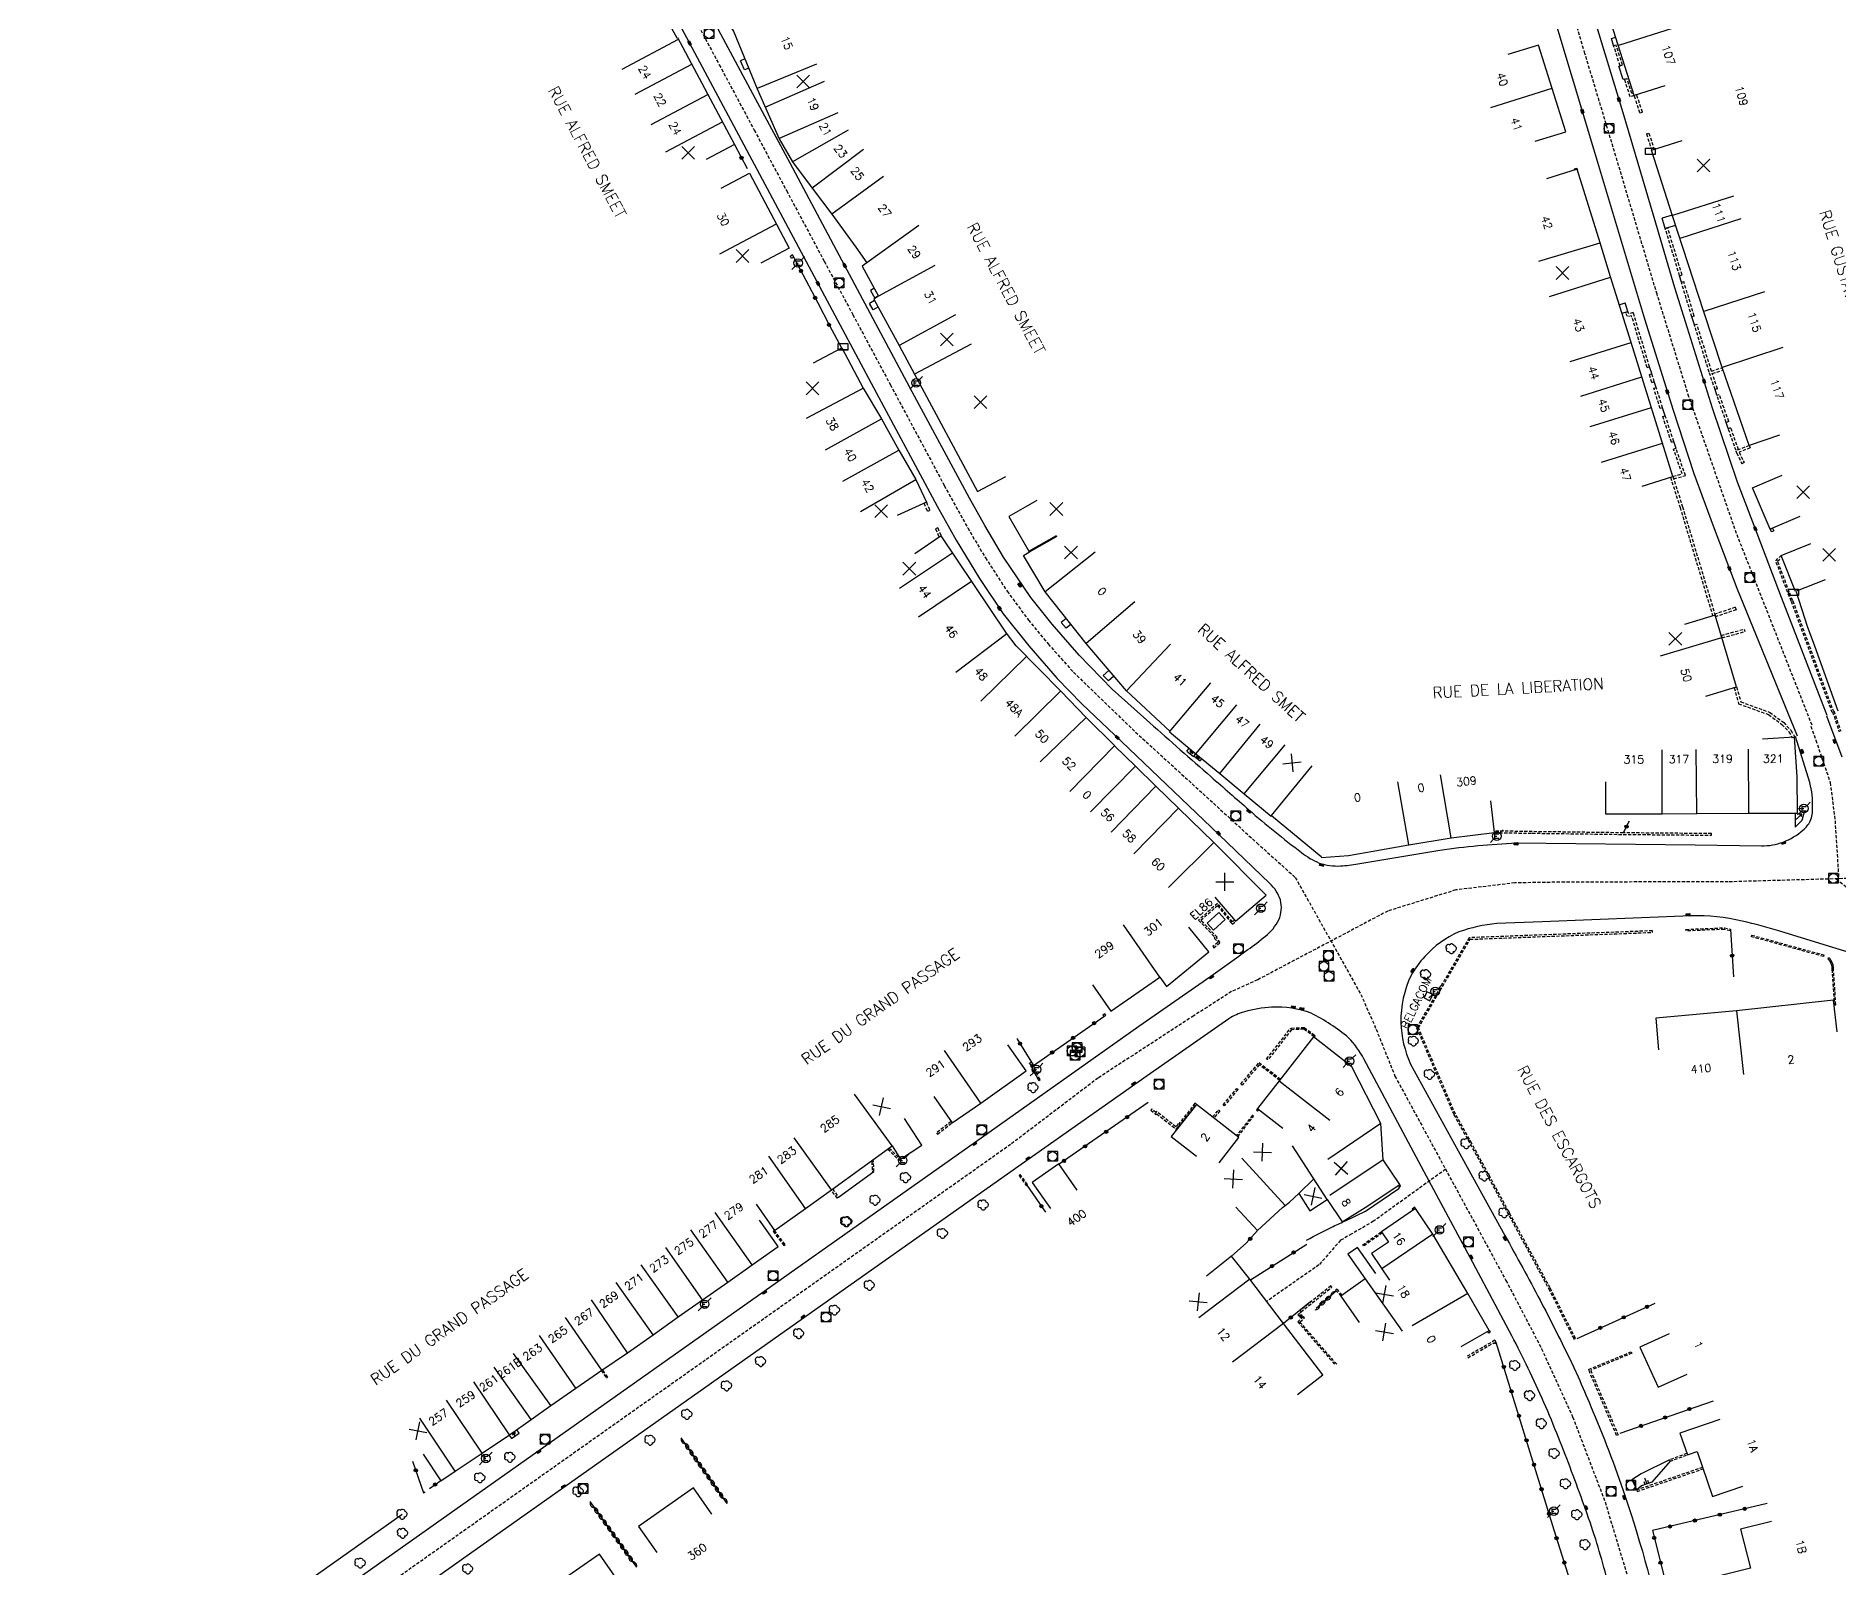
# Model space of a CAD drawing. Header units: millimetres. Extents: x 114000 to 119599, y 121000 to 124063.
# Drawn here: x 114391.7 to 114673.4, y 121495.6 to 121735 of the extents above; entities that cross this region are included whole.
import ezdxf
from ezdxf.enums import TextEntityAlignment as Align

# ---------------------------------------------------------------- set-up
doc = ezdxf.new("R2010")
doc.units = ezdxf.units.MM
doc.linetypes.add('DASHED', pattern=[0.75, 0.5, -0.25])
doc.layers.get('0').update_dxf_attribs({"linetype": 'CONTINUOUS'})
for name, color, linetype in [('W0001', 6, 'DASHED'), ('W0008', 7, 'CONTINUOUS'), ('W0100', 7, 'CONTINUOUS'), ('W0105', 7, 'CONTINUOUS'), ('W0112', 1, 'DASHED'), ('W0211', 2, 'CONTINUOUS'), ('W0300', 7, 'CONTINUOUS'), ('W0302', 3, 'CONTINUOUS'), ('W0310', 3, 'CONTINUOUS'), ('W0322', 7, 'CONTINUOUS'), ('W0334', 7, 'CONTINUOUS'), ('W0400', 7, 'CONTINUOUS'), ('W0420', 7, 'CONTINUOUS'), ('W0471', 7, 'CONTINUOUS'), ('W0984', 7, 'CONTINUOUS'), ('W0989', 7, 'CONTINUOUS'), ('W0991', 7, 'CONTINUOUS'), ('W1102', 7, 'CONTINUOUS'), ('W1471', 7, 'CONTINUOUS')]:
    doc.layers.add(name, color=color, linetype=linetype)
doc.styles.get("Standard").update_dxf_attribs({"font": 'romans.shx', "width": 0.85})

# ---------------------------------------------------------------- blocks, each defined once
blk = doc.blocks.new('t322o')
at = {"color": 0, "linetype": 'Continuous'}
for radius in [0.25, 0.15]:
    blk.add_circle((0, 0), radius, dxfattribs=at)
blk = doc.blocks.new('T300')
for p, q in [((-0.8, 0.51), (-0.86, 0.34)), ((-0.86, 0.34), (-0.86, 0.17)), ((-0.86, 0.17), (-0.74, 0.06)), ((-0.69, 0.63), (-0.8, 0.51)), ((-0.8, -0.06), (-0.74, 0.06)), ((-0.74, 0.06), (-0.69, 0.11)), ((-0.57, 0.69), (-0.69, 0.63)), ((-0.46, 0.69), (-0.57, 0.69)), ((-0.29, 0.63), (-0.46, 0.69)), ((-0.29, 0.63), (-0.17, 0.74)), ((-0.23, 0.57), (-0.29, 0.63)), ((-0.17, 0.74), (-0.06, 0.8)), ((-0.06, 0.8), (0.06, 0.8)), ((0.06, 0.8), (0.23, 0.74)), ((0.23, 0.74), (0.34, 0.63)), ((0.34, 0.63), (0.4, 0.51)), ((0.46, 0.46), (0.34, 0.46)), ((0.4, 0.51), (0.4, 0.46)), ((0.57, 0.4), (0.46, 0.46)), ((0.57, 0.4), (0.69, 0.29)), ((0.69, 0.29), (0.74, 0.17)), ((0.74, 0.06), (0.69, -0.17)), ((0.74, 0.17), (0.74, 0.06)), ((-0.8, -0.17), (-0.8, -0.06)), ((-0.8, -0.23), (-0.8, -0.17)), ((-0.74, -0.34), (-0.8, -0.23)), ((-0.69, -0.4), (-0.74, -0.34)), ((-0.51, -0.46), (-0.69, -0.4)), ((-0.4, -0.46), (-0.51, -0.46)), ((-0.4, -0.46), (-0.34, -0.46)), ((-0.34, -0.46), (-0.34, -0.4)), ((-0.34, -0.51), (-0.34, -0.46)), ((-0.29, -0.63), (-0.34, -0.51)), ((-0.17, -0.74), (-0.29, -0.63)), ((-0.06, -0.8), (-0.17, -0.74)), ((0.06, -0.8), (-0.06, -0.8)), ((0.17, -0.74), (0.06, -0.8)), ((0.23, -0.69), (0.17, -0.74)), ((0.29, -0.46), (0.23, -0.46)), ((0.29, -0.63), (0.23, -0.69)), ((0.46, -0.4), (0.29, -0.46)), ((0.34, -0.51), (0.29, -0.63)), ((0.34, -0.51), (0.34, -0.46)), ((0.57, -0.34), (0.46, -0.4)), ((0.63, -0.29), (0.57, -0.34)), ((0.69, -0.17), (0.63, -0.29))]:
    blk.add_line(p, q)
blk = doc.blocks.new('T420')
for p, q in [((0.75, 0.75), (-0.75, 0.75)), ((-0.75, 0.75), (-0.75, -0.75)), ((0.75, 0.75), (0.75, -0.75)), ((0.75, -0.75), (-0.75, -0.75))]:
    blk.add_line(p, q)
blk.add_ellipse((0, 0), major_axis=(-0.53, 0.53), ratio=1, start_param=3.926991, end_param=10.210176)
blk = doc.blocks.new('T400')
for p, q in [((-0.15, 0.3), (0.15, 0.3)), ((-0.15, -0.25), (-0.15, 0.3)), ((-0.15, 0.15), (0.15, 0.15)), ((-0.15, 0), (0.15, 0)), ((0.15, 0.3), (0.15, -0.25)), ((-0.15, -0.15), (0.15, -0.15)), ((-0.15, -0.25), (-0.15, -0.3)), ((-0.15, -0.3), (0.15, -0.3)), ((0.15, -0.3), (0.15, -0.25))]:
    blk.add_line(p, q)
blk = doc.blocks.new('T471')
for p, q in [((-0.333334, 0.333334), (-0.333334, -0.333334)), ((-0.333334, 0.333334), (0.333334, 0.333334)), ((-0.333334, 0), (0, 0)), ((0.500001, 0.500001), (1.000002, 1.000002)), ((-0.500001, -0.500001), (-1.000002, -1.000002)), ((-0.333334, -0.333334), (0.333334, -0.333334))]:
    blk.add_line(p, q)
blk.add_ellipse((0, 0), major_axis=(0.471405, 0.471405), ratio=1, start_param=5.4977871438, end_param=11.780972451)
blk = doc.blocks.new('t991o')
at = {"color": 0, "linetype": 'Continuous'}
for p, q in [((-1, 1), (1, -1)), ((-1, -1), (1, 1))]:
    blk.add_line(p, q, dxfattribs=at)
blk = doc.blocks.new('t310o')
at = {"color": 0, "linetype": 'Continuous'}
for centre, start, end in [((-0.5, 0.38), 216.8699, 323.1304), ((0.5, -0.37), 36.8699, 143.1303)]:
    blk.add_arc(centre, 0.625, start, end, dxfattribs=at)
blk = doc.blocks.new('t211o')
at = {"color": 0, "linetype": 'Continuous'}
for p, q in [((-0.29, 0.5), (-0.29, 0)), ((0, 1), (0, 0)), ((0.29, 0.5), (0.29, 0))]:
    blk.add_line(p, q, dxfattribs=at)
blk = doc.blocks.new('T1471')
at = {"color": 0, "linetype": 'Continuous', "flags": 128}
blk.add_lwpolyline([(-0.75, -0.5), (-0.75, 0.5), (0.75, 0.5), (0.75, -0.5), (-0.75, -0.5)], dxfattribs=at)

msp = doc.modelspace()

# ---------------------------------------------------------------- linework, layer by layer
at = {"layer": 'W0001'}
for points in [[(114669.24, 121627.33), (114657.43, 121657.31), (114650, 121678.65), (114645.02, 121694.68), (114638.58, 121716.26), (114633.75, 121732.32), (114627.14, 121754.31), (114621.56, 121772.82), (114610.71, 121808.97), (114603.67, 121832.45), (114595.17, 121860.73), (114587.33, 121887), (114579.25, 121914.03)], [(114464.92, 121794.55), (114467.93, 121788.02), (114472.74, 121778.82), (114478.48, 121768.05), (114485.19, 121755.5), (114490.74, 121745.09), (114494.55, 121737.94), (114498.5, 121730.55), (114503.96, 121720.33), (114509, 121710.89), (114514.89, 121699.85), (114519.36, 121691.51), (114525.22, 121680.56), (114530.23, 121671.21), (114533.66, 121664.79), (114537.32, 121658.16), (114540.08, 121653.49), (114543.47, 121648.29), (114546.79, 121643.77), (114549.88, 121640.03), (114553.83, 121635.62), (114563.54, 121626.26)], [(114669.05, 121627.18), (114669.82, 121625), (114672.08, 121618.37), (114672.82, 121612.41), (114673.4, 121603.34)], [(114563.54, 121626.26), (114582.49, 121608.95), (114588.49, 121603.56), (114598.73, 121585.28), (114601.13, 121579.83), (114604.07, 121572.5), (114621.4, 121540.58), (114626.98, 121529.9), (114631.83, 121519.25), (114636.9, 121505.95), (114640.81, 121492.97)], [(114689.77, 121603.8), (114656.14, 121602.86), (114630.57, 121602.82), (114622.78, 121602.69), (114613.56, 121601.59), (114602.96, 121598.3), (114582.58, 121587.54), (114578.54, 121585.72), (114572.62, 121581.92), (114557.68, 121572.2), (114544.02, 121561.82), (114496.31, 121528.1), (114444.87, 121491.74)], [(115000, 121533.42), (114970.37, 121542.22), (114959.04, 121545.6), (114945.98, 121549.45), (114932.66, 121552.78), (114922.33, 121554.61), (114912.96, 121555.99), (114901.44, 121556.63), (114888.85, 121553.83), (114878.35, 121551.3), (114854.02, 121545.91), (114844.02, 121543.86), (114836.45, 121543.63), (114830.15, 121544.58), (114812.92, 121552.63), (114800.3, 121556.33), (114772.6, 121564.84), (114733.34, 121576.91), (114716.64, 121582.05), (114713.46, 121583.28), (114710.62, 121584.18), (114703.21, 121586.34), (114687.93, 121591.11), (114672.95, 121603.33)], [(114611.98, 121557.94), (114600.71, 121549.81), (114597.31, 121547.84), (114595.56, 121546.84), (114592.19, 121543), (114584.03, 121537.3)]]:
    msp.add_lwpolyline(points, dxfattribs=at)
at = {"layer": 'W0008'}
for points in [[(114671.58, 121628.85), (114664.46, 121647.32), (114660.24, 121658.37), (114657.61, 121665.31), (114653.7, 121676.87), (114649.77, 121689.37), (114647.81, 121695.68), (114644.85, 121705.79), (114639.7, 121723.02), (114635.41, 121737.2), (114626.59, 121766.51), (114618.35, 121793.93), (114610.44, 121820.36), (114611.65, 121823.15), (114609.16, 121831.33), (114599.56, 121863.41), (114599.24, 121864.48), (114598.53, 121866.92), (114594.95, 121878.82), (114586.01, 121908.69), (114583.78, 121916.17)], [(114576.43, 121912.94), (114581.63, 121895.53), (114584.53, 121885.85), (114587.08, 121877.33), (114591.01, 121864.16), (114592.45, 121859.24), (114600.65, 121831.96), (114606.41, 121812.81), (114610.4, 121799.49), (114624.93, 121751.25), (114635.1, 121717.41), (114643.07, 121690.86), (114647.51, 121676.55), (114650.78, 121666.7), (114653.77, 121658.49), (114657.49, 121648.74), (114666.9, 121625.69)], [(114565.75, 121627.73), (114559.9, 121632.98), (114554.74, 121638.3), (114550.49, 121643.12), (114547.17, 121647.31), (114542.9, 121653.58), (114539.97, 121658.54), (114537.57, 121662.83), (114528.65, 121679.46), (114517.63, 121700.03), (114509.57, 121715.16), (114504.53, 121724.57), (114497.98, 121736.81), (114491.27, 121749.38), (114485.6, 121760.05), (114480.57, 121769.43), (114475.44, 121779.1), (114471.3, 121786.9), (114467.64, 121794.53), (114466.93, 121796.32)], [(114462.91, 121792.77), (114463.68, 121790.98), (114464.83, 121788.51), (114466.65, 121784.9), (114477.55, 121764.49), (114510.88, 121702.05), (114523.45, 121678.55), (114532.54, 121661.55), (114535.51, 121656.26), (114539.15, 121650.24), (114542.86, 121644.73), (114546.84, 121639.72), (114551.29, 121634.62), (114555.16, 121630.68), (114561.32, 121624.79)]]:
    msp.add_lwpolyline(points, dxfattribs=at)
at = {"layer": 'W0008', "flags": 128}
for points in [[(114565.75, 121627.73, 0.001973), (114575.31, 121619.31, 0.0021), (114581.25, 121614.12, 0.0188), (114589.45, 121607.46, 0.0696), (114592.22, 121605.8, 0.0992), (114595.58, 121605.35, 0.0271), (114598.27, 121605.66), (114611.08, 121607.82, -0.022867), (114623.01, 121608.95), (114650.96, 121608.62), (114661.34, 121608.49, 0.092), (114664.72, 121609.08, 0.091), (114667.81, 121610.96, 0.0987), (114668.95, 121612.33, 0.108), (114669.31, 121614.5, 0.0796), (114668.88, 121618.36), (114666.63, 121625.57)], [(114391.75, 121458.54), (114408.53, 121470.36), (114430.81, 121486.09), (114456.29, 121504.11), (114470.15, 121513.89), (114505.5, 121538.87), (114538.54, 121562.25), (114564.07, 121580.28), (114575.32, 121588.13, 0.005524), (114581.08, 121592.27, 0.0206), (114583.82, 121594.37, 0.1109), (114585.92, 121596.93, 0.1696), (114586.17, 121600.03, 0.1334), (114584.52, 121602.6), (114576.55, 121610.26), (114561.32, 121624.79)], [(114687.4, 121588), (114664.22, 121595.14, 0.0216), (114658.31, 121596.71, 0.0631), (114650.35, 121597.56), (114627.06, 121596.63), (114619.96, 121596.34, 0.0641), (114614.04, 121595.03, 0.1081), (114608.73, 121591.18, 0.0631), (114606.59, 121588.26, 0.116083), (114604.99, 121580.9, 0.097153), (114606.5, 121574.36), (114613.95, 121560.8), (114621.24, 121547.57, -0.0065), (114626.74, 121537.49, -0.0057), (114631.32, 121528.42), (114632.69, 121525.49, -0.0022), (114634.63, 121520.98, -0.0177), (114640.05, 121506.82, -0.0287), (114646.34, 121483.76)], [(114638.21, 121489.95, 0.0151), (114635.43, 121500.14, 0.0094), (114633.63, 121505.4, 0.0095), (114629.62, 121516.03, 0.0167), (114624.89, 121526.83, 0.0098), (114622.33, 121531.9), (114615.84, 121544.14), (114608.63, 121557.52), (114599.22, 121575.18, 0.0677), (114596.82, 121578.5, 0.0571), (114590.97, 121582.34, 0.1), (114584.8, 121583.28, 0.0603), (114580.54, 121582.53, 0.0805), (114578.12, 121581.46), (114565.37, 121572.52), (114546.54, 121559.3), (114511.67, 121534.68), (114474.23, 121508.2), (114459.45, 121497.78), (114452.5, 121492.84)], [(114590.24, 121546.85, -0.0161), (114594.42, 121549.02, 0.0046), (114596.42, 121549.94), (114599.46, 121551.42), (114604.69, 121554.95), (114604.95, 121555.34)]]:
    msp.add_lwpolyline(points, format="xyb", dxfattribs=at)
msp.add_lwpolyline([(114671.47, 121628.79), (114673.87, 121622.38)], dxfattribs=at)
at = {"layer": 'W0100'}
for p, q in [((114571.55, 121623.27), (114571.93, 121623.72)), ((114572.57, 121622.43), (114572.94, 121622.87)), ((114572.69, 121622.52), (114572.96, 121622.85)), ((114573.63, 121621.76), (114573.89, 121622.09)), ((114575, 121591.92), (114571.85, 121595.8))]:
    msp.add_line(p, q, dxfattribs=at)
for points in [[(114646.22, 121727.25), (114641.46, 121725.73), (114632.85, 121752.81), (114628.14, 121767.54), (114625.18, 121776.82), (114626.44, 121777.19), (114625.67, 121781.57), (114623.27, 121788.6), (114619.68, 121800.95), (114617.32, 121809.42), (114615.42, 121816.95), (114614.57, 121820.14), (114619.41, 121821.42)], [(114468.46, 121766.96), (114472.89, 121769.27), (114478.88, 121757.8), (114477.41, 121756.25), (114478.44, 121754.96), (114485.95, 121745.38), (114486.11, 121745.12), (114486.01, 121745.11), (114487.45, 121742.55), (114487.55, 121742.58), (114487.89, 121741.83), (114489.22, 121739.43), (114489.32, 121739.49), (114489.76, 121738.73), (114489.66, 121738.71), (114491.89, 121734.76), (114491.99, 121734.82), (114500.86, 121718.1), (114496.45, 121715.76)], [(114502.69, 121741.95), (114498.5, 121739.22), (114500.73, 121735.78), (114504.44, 121726.81), (114507.88, 121718.98), (114509.94, 121715.37), (114513.03, 121711.28), (114516.07, 121707.21), (114519.81, 121702.06), (114521.56, 121699.61), (114520.8, 121699.08), (114523.39, 121694.38), (114522.62, 121693.93), (114526.62, 121686.66), (114529.01, 121682.18), (114538.85, 121663.85), (114543.26, 121666.21)], [(114625.97, 121718.59), (114630.74, 121720.08), (114626.49, 121733.63), (114621.72, 121732.14)], [(114664.14, 121672.69), (114659.41, 121671.05), (114655.2, 121683.24), (114652.31, 121691.96), (114647.43, 121706.96), (114644.17, 121717.2), (114648.93, 121718.72)], [(114642.71, 121664.72), (114647.49, 121666.2), (114640.96, 121687.15), (114637.72, 121697.4), (114636.13, 121702.72), (114632.54, 121714.21), (114627.76, 121712.72)], [(114498.8, 121711.28), (114503.22, 121713.61), (114509.42, 121701.87), (114505, 121699.54)], [(114513.2, 121683.99), (114517.62, 121686.33), (114520.98, 121679.99), (114523.83, 121675.24), (114526.57, 121670.32), (114529.21, 121665.74), (114530.85, 121662.19), (114526.31, 121660.09)], [(114667.3, 121659.95), (114662.71, 121657.98), (114659.94, 121664.45), (114664.54, 121666.42)], [(114548.1, 121662.45), (114543.76, 121659.97), (114546.86, 121654.54), (114551.2, 121657.01)], [(114560.31, 121624.14), (114555.81, 121628.54), (114551.84, 121632.65), (114544.88, 121639.72), (114543.38, 121641.7), (114533.19, 121656.92), (114529.03, 121654.14)], [(114568.94, 121626.38), (114562.12, 121632.71), (114555.8, 121640.13), (114549.4, 121648.17), (114546.02, 121653.85), (114546.95, 121654.42), (114551.29, 121656.89)], [(114671.3, 121650.07), (114666.65, 121648.22), (114664.41, 121653.88), (114669.05, 121655.73)], [(114652.65, 121631.89), (114657.44, 121633.32), (114654.09, 121644.53), (114649.3, 121643.1)], [(114572.06, 121622.85), (114572.43, 121623.29), (114572.03, 121623.26), (114572.47, 121622.9), (114572.43, 121623.29)], [(114573.16, 121622.14), (114573.43, 121622.47), (114573.03, 121622.43), (114573.47, 121622.07), (114573.43, 121622.47)], [(114666.59, 121612.52), (114667.64, 121613.45), (114667.24, 121613.47), (114667.61, 121613.05), (114667.64, 121613.45)], [(114589.4, 121535.64), (114588.88, 121535.22), (114589.44, 121534.61)], [(114589.24, 121534.82), (114589.57, 121535.13), (114589.17, 121535.14), (114589.55, 121534.73), (114589.57, 121535.13)], [(114466.63, 121516.29), (114466.27, 121516.82), (114466.19, 121516.43), (114466.66, 121516.74), (114466.27, 121516.82)], [(114654.85, 121518.85), (114648.59, 121516.71), (114649.76, 121513.3), (114651.29, 121513.82), (114653.69, 121506.81), (114658.42, 121508.44)], [(114662.92, 121502.92), (114658.08, 121501.7), (114659.61, 121495.63), (114653.55, 121494.1), (114654.45, 121490.57), (114665.35, 121493.32)]]:
    msp.add_lwpolyline(points, dxfattribs=at)
at = {"layer": 'W0100', "flags": 128}
for points in [[(114575.92, 121600.48), (114579.17, 121596.69), (114583.95, 121600.78), (114575.78, 121609.01), (114570.23, 121614.4), (114566.72, 121617.81), (114563.52, 121620.94), (114560.25, 121624.13)], [(114568.85, 121626.3), (114572.93, 121622.88), (114576.69, 121619.79), (114580.49, 121616.6), (114584.72, 121613.14), (114584.8, 121613.22), (114592.54, 121606.81), (114592.57, 121606.65), (114596.8, 121606.97), (114606.24, 121608.62), (114612.87, 121609.74), (114619.63, 121610.55), (114619.04, 121615.52)], [(114636.96, 121618.49), (114636.97, 121613.49), (114645.82, 121613.49), (114651.23, 121613.55), (114659.38, 121613.61), (114666.96, 121613.61), (114666.9, 121619.27), (114666.49, 121625.47), (114661.5, 121625.14)], [(114571.55, 121623.27), (114572.57, 121622.43)], [(114572.69, 121622.52), (114573.63, 121621.76)], [(114666.58, 121613.61), (114666.59, 121611.42), (114667.68, 121612.51), (114668.11, 121614.02)], [(114667.62, 121614.3), (114666.95, 121614.24)], [(114556.83, 121586.74), (114559.68, 121582.63), (114567.35, 121587.94), (114568.37, 121586.52), (114575.01, 121591.92)], [(114673.15, 121579.41), (114672.6, 121584.38), (114657.43, 121582.71), (114644.81, 121581.58), (114645.26, 121576.6)], [(114579.22, 121552.04), (114582.6, 121548.36), (114586.52, 121551.95), (114586.89, 121552.29), (114587.6, 121552.78), (114589.03, 121554.17), (114590.79, 121551.47), (114593.49, 121553.23), (114595.83, 121549.73), (114599.42, 121551.98), (114604.81, 121555.55), (114602.21, 121559.42), (114601.86, 121565.07), (114597.35, 121573.95), (114591.34, 121578.63), (114586, 121571.78), (114582.61, 121567.43), (114586.55, 121564.35)], [(114532.02, 121569.3), (114534.86, 121565.18), (114539.35, 121568.28), (114546.47, 121573.3), (114543.58, 121577.38)], [(114576.61, 121558.97), (114579.69, 121562.91), (114573.06, 121568.09), (114569.12, 121563.04), (114573.07, 121559.97)], [(114504.24, 121552.48), (114507.12, 121548.39), (114511.99, 121551.82), (114516.03, 121554.73), (114525.49, 121561.59), (114526.81, 121559.53), (114530.14, 121561.69), (114527.42, 121565.89)], [(114554.41, 121554.68), (114551.56, 121558.78), (114547.4, 121555.89), (114550.25, 121551.79)], [(114614.43, 121530.25), (114618.76, 121532.76), (114615.43, 121538.51), (114609.99, 121547.82), (114607.3, 121551.83), (114601.95, 121548.19), (114603.06, 121546.56), (114600.41, 121544.76), (114603.22, 121540.62)], [(114452.23, 121513.42), (114455, 121509.26), (114457.24, 121510.75), (114461.46, 121513.58), (114465.71, 121516.42), (114469.13, 121518.84), (114472.2, 121521.05), (114476.08, 121523.73), (114480.13, 121526.53), (114484.15, 121529.26), (114488.15, 121532.07), (114492.08, 121534.88), (114495.89, 121537.56), (114499.81, 121540.3), (114503.64, 121543.03), (114507.69, 121545.89), (114504.8, 121549.97)], [(114601.1, 121541.66), (114598.2, 121545.74), (114596.7, 121544.67), (114599.43, 121540.81), (114595.59, 121538.09), (114598.49, 121534.01)], [(114588.82, 121522.77), (114592.8, 121525.81), (114586.65, 121533.86), (114581.39, 121540.78), (114578.51, 121544.37), (114574.62, 121541.24)], [(114646.89, 121532.2), (114642.34, 121530.14), (114645.17, 121523.88), (114649.72, 121525.94)], [(114465.69, 121516.41), (114466.04, 121515.88), (114467.22, 121516.69), (114466.85, 121517.23)], [(114497.34, 121504.06), (114494.47, 121508.16), (114485.86, 121502.13), (114488.72, 121498.04)], [(114482.64, 121493.69), (114479.78, 121497.79), (114470.74, 121491.49), (114473.6, 121487.39)]]:
    msp.add_lwpolyline(points, dxfattribs=at)
for points in [[(114575.69, 121595.32), (114577.52, 121596.95), (114576.53, 121598.05), (114574.71, 121596.42)], [(114609.97, 121585.25), (114609.07, 121585.68), (114608.61, 121584.72), (114609.51, 121584.28)]]:
    msp.add_lwpolyline(points, close=True, dxfattribs=at)
at = {"layer": 'W0105'}
for p, q in [((114502.49, 121731.49), (114501.8, 121731.16)), ((114503.1, 121730.04), (114502.46, 121729.74)), ((114647.4, 121707.07), (114645.81, 121706.59)), ((114647.89, 121705.45), (114646.3, 121704.96)), ((114522.67, 121695.58), (114522.12, 121695.26)), ((114523.36, 121694.43), (114522.81, 121694.1)), ((114522.73, 121693.7), (114521.96, 121693.24)), ((114523.28, 121692.65), (114522.56, 121692.23)), ((114639.1, 121693.05), (114640.03, 121693.34)), ((114639.52, 121691.71), (114640.45, 121692.01)), ((114552.7, 121644.04), (114551.92, 121643.41)), ((114553.43, 121643.1), (114552.67, 121642.48)), ((114559.36, 121635.91), (114558.5, 121635.12)), ((114560.12, 121635.01), (114559.3, 121634.25))]:
    msp.add_line(p, q, dxfattribs=at)
for points in [[(114638.23, 121733.56), (114637.92, 121734.65), (114638.53, 121734.86)], [(114502.46, 121729.74), (114501.8, 121731.16)], [(114639.94, 121728.28), (114639.72, 121728.23), (114639.03, 121730.32), (114639.24, 121730.4)], [(114646.3, 121704.96), (114645.81, 121706.59)], [(114648.82, 121696.56), (114648.54, 121697.59)], [(114522.12, 121695.26), (114522.81, 121694.1)], [(114522.56, 121692.23), (114521.96, 121693.24)], [(114640.45, 121692.01), (114640.03, 121693.34)], [(114650.85, 121689.91), (114650.45, 121691.17)], [(114644.2, 121682.29), (114643.85, 121683.33)], [(114644.89, 121680.12), (114644.59, 121681.03)], [(114654.36, 121678.91), (114654.08, 121679.79)], [(114646.3, 121675.7), (114645.89, 121676.94)], [(114656.15, 121673.71), (114655.84, 121674.65)], [(114647.99, 121670.59), (114647.64, 121671.69)], [(114552.67, 121642.48), (114551.92, 121643.41)], [(114559.3, 121634.25), (114558.5, 121635.12)]]:
    msp.add_lwpolyline(points, dxfattribs=at)
at = {"layer": 'W0112'}
for p, q in [((114638.23, 121733.56), (114638.61, 121733.68)), ((114639.24, 121730.4), (114639.62, 121730.52)), ((114639.94, 121728.28), (114640.32, 121728.4)), ((114641.07, 121726.06), (114640.32, 121728.4)), ((114641.32, 121726.15), (114641.07, 121726.06)), ((114642.74, 121723.15), (114641.84, 121725.85)), ((114642.35, 121723.02), (114642.74, 121723.15)), ((114643.37, 121719.76), (114643.75, 121719.87)), ((114643.75, 121719.87), (114644.55, 121717.32)), ((114632.09, 121714.27), (114632.47, 121714.4)), ((114632.09, 121714.27), (114632.15, 121714.1)), ((114646.3, 121704.96), (114646.68, 121705.08)), ((114509.96, 121700.85), (114509.6, 121700.66)), ((114510.16, 121700.46), (114509.8, 121700.27)), ((114648.54, 121697.59), (114648.92, 121697.71)), ((114648.82, 121696.56), (114649.2, 121696.67)), ((114640.09, 121691.84), (114640.45, 121692.01)), ((114650.83, 121691.28), (114650.45, 121691.17)), ((114650.85, 121689.91), (114651.23, 121690.03)), ((114653.52, 121682.67), (114651.23, 121690.03)), ((114643.47, 121683.22), (114643.85, 121683.33)), ((114653.52, 121682.67), (114655.17, 121683.21)), ((114653.65, 121682.29), (114655.3, 121682.84)), ((114643.82, 121682.17), (114644.2, 121682.29)), ((114644.2, 121680.91), (114644.59, 121681.03)), ((114644.51, 121680), (114644.89, 121680.12)), ((114654.46, 121679.91), (114653.65, 121682.29)), ((114654.46, 121679.91), (114654.08, 121679.79)), ((114654.36, 121678.91), (114654.74, 121679.04)), ((114645.89, 121676.94), (114645.51, 121676.82)), ((114645.92, 121675.57), (114646.3, 121675.7)), ((114656.22, 121674.78), (114655.84, 121674.65)), ((114647.26, 121671.56), (114647.64, 121671.69)), ((114656.15, 121673.71), (114656.53, 121673.84)), ((114657.36, 121670.25), (114656.15, 121673.71)), ((114647.99, 121670.59), (114647.61, 121670.46)), ((114659.41, 121671.05), (114659.56, 121670.68)), ((114658.63, 121668.39), (114658.27, 121668.21)), ((114530.49, 121662.01), (114531.05, 121660.72)), ((114531.42, 121660.89), (114531.05, 121660.72)), ((114532.62, 121658.18), (114532.26, 121658.01)), ((114662.71, 121657.98), (114663.08, 121658.14)), ((114662.87, 121657.59), (114663.24, 121657.74)), ((114547.21, 121654.73), (114547.3, 121654.62)), ((114665.97, 121646.7), (114672.34, 121629.37)), ((114666.21, 121646.78), (114672.58, 121629.46)), ((114657.24, 121645.76), (114654.06, 121644.68)), ((114654.06, 121644.68), (114654.16, 121644.29)), ((114657.24, 121645.76), (114657.37, 121645.38)), ((114655.06, 121641.38), (114655.17, 121640.99)), ((114658.63, 121642.36), (114658.74, 121641.98)), ((114657.06, 121633.18), (114657.44, 121633.32)), ((114672.44, 121629.44), (114673.47, 121626.31)), ((114672.66, 121629.58), (114673.71, 121626.39)), ((114666.57, 121625.44), (114666.14, 121625.39)), ((114548.4, 121571.84), (114546.97, 121574.51))]:
    msp.add_line(p, q, dxfattribs=at)
for points in [[(114639.24, 121730.4), (114638.23, 121733.56)], [(114639.62, 121730.52), (114638.61, 121733.68)], [(114642.35, 121723.02), (114641.45, 121725.77), (114640.81, 121725.55), (114639.94, 121728.28)], [(114643.37, 121719.76), (114644.17, 121717.2)], [(114632.47, 121714.4), (114632.54, 121714.21)], [(114648.54, 121697.59), (114646.3, 121704.96)], [(114648.92, 121697.71), (114646.68, 121705.08)], [(114509.8, 121700.27), (114509.6, 121700.66)], [(114510.16, 121700.46), (114509.96, 121700.85)], [(114650.45, 121691.17), (114648.82, 121696.56)], [(114650.83, 121691.28), (114649.2, 121696.67)], [(114643.47, 121683.22), (114641.03, 121691.34), (114640.38, 121691.19), (114640.09, 121691.84)], [(114643.85, 121683.33), (114641.3, 121691.81), (114640.61, 121691.65), (114640.45, 121692.01)], [(114654.08, 121679.79), (114653.16, 121682.51), (114650.85, 121689.91)], [(114644.2, 121680.91), (114643.82, 121682.17)], [(114644.59, 121681.03), (114644.2, 121682.29)], [(114645.89, 121676.94), (114644.89, 121680.12)], [(114645.51, 121676.82), (114644.51, 121680)], [(114655.84, 121674.65), (114654.36, 121678.91)], [(114656.22, 121674.78), (114654.74, 121679.04)], [(114647.26, 121671.56), (114645.92, 121675.57)], [(114647.64, 121671.69), (114646.3, 121675.7)], [(114657.73, 121670.4), (114656.53, 121673.84)], [(114647.51, 121666.24), (114648.93, 121666.63), (114647.61, 121670.46)], [(114647.62, 121665.85), (114649.45, 121666.35), (114647.99, 121670.59)], [(114659.41, 121671.05), (114657.35, 121670.24), (114657.45, 121669.89), (114658.27, 121668.21)], [(114659.56, 121670.68), (114657.84, 121670.01), (114658.63, 121668.39)], [(114647.11, 121666.08), (114648.61, 121661.37), (114653.71, 121644.41)], [(114647.49, 121666.2), (114648.99, 121661.49), (114654.09, 121644.53)], [(114530.85, 121662.19), (114531.42, 121660.89)], [(114532.26, 121658.01), (114532.82, 121656.76)], [(114532.62, 121658.18), (114533.19, 121656.92)], [(114662.71, 121657.98), (114662.87, 121657.59)], [(114663.08, 121658.14), (114663.24, 121657.74)], [(114546.86, 121654.54), (114546.95, 121654.42)], [(114665.97, 121646.7), (114663.55, 121653.03), (114664.41, 121653.88)], [(114666.21, 121646.78), (114663.86, 121652.96), (114664.51, 121653.6)], [(114657.37, 121645.38), (114654.16, 121644.29)], [(114655.06, 121641.38), (114658.63, 121642.36)], [(114655.17, 121640.99), (114658.74, 121641.98)], [(114657.06, 121633.18), (114657.76, 121630.7), (114662.45, 121628.99), (114664.53, 121627.46), (114665.62, 121626.31), (114666.14, 121625.39)], [(114657.44, 121633.32), (114658.09, 121631), (114662.64, 121629.35), (114664.8, 121627.76), (114665.94, 121626.55), (114666.57, 121625.44)], [(114619.63, 121610.55), (114625.52, 121610.46), (114639.74, 121610.27), (114653.52, 121610.15), (114653.52, 121610.4), (114639.75, 121610.52), (114625.52, 121610.71), (114619.6, 121610.8)], [(114579.01, 121596.88), (114578.68, 121596.59), (114576.35, 121599.5), (114573.39, 121596.87), (114575.93, 121594.19), (114575.83, 121594.08), (114576.42, 121593.41), (114575.6, 121592.73), (114575.76, 121592.53), (114576.78, 121593.38), (114576.16, 121594.08), (114576.27, 121594.2), (114573.75, 121596.86), (114576.32, 121599.14), (114578.44, 121596.49), (114578.66, 121596.24), (114579.17, 121596.69)], [(114586.05, 121571.84), (114582.86, 121574.28), (114580.18, 121571.11), (114579.99, 121571.27), (114582.83, 121574.62), (114586.2, 121572.04)], [(114573.06, 121568.09), (114572.82, 121568.25), (114570.27, 121565), (114570.22, 121565.03), (114569.83, 121564.56), (114566.83, 121566.95), (114566.71, 121566.82), (114566.09, 121567.37), (114565.93, 121567.19), (114566.73, 121566.46), (114566.86, 121566.61), (114569.87, 121564.21), (114570.26, 121564.69), (114570.31, 121564.65), (114572.87, 121567.91), (114572.9, 121567.9)], [(114582.61, 121567.43), (114582.41, 121567.18), (114582.6, 121567.02), (114582.81, 121567.27)], [(114534.72, 121565.39), (114532.45, 121563.65), (114532.6, 121563.45), (114534.86, 121565.18)], [(114575.58, 121566.12), (114576.51, 121567.21), (114576.7, 121567.05), (114575.78, 121565.96)], [(114579.51, 121563.04), (114581.99, 121566.23), (114581.79, 121566.38), (114579.32, 121563.2)], [(114522.26, 121559.24), (114522.34, 121559.13), (114522.37, 121558.31), (114522.4, 121557.57), (114522.65, 121557.58), (114522.62, 121558.32), (114522.59, 121559.21), (114522.46, 121559.39)], [(114524.83, 121561.11), (114526.54, 121559.39), (114526.81, 121559.53)], [(114525.03, 121561.26), (114526.59, 121559.7), (114526.68, 121559.74)], [(114516.19, 121554.85), (114517.13, 121553.57), (114516.93, 121553.42), (114515.99, 121554.7)], [(114604.6, 121555.41), (114604.74, 121555.2), (114604.95, 121555.34), (114604.81, 121555.55)], [(114607.3, 121551.83), (114607.17, 121552), (114606.76, 121551.73), (114606.89, 121551.55)], [(114602.09, 121547.99), (114599.17, 121545.93), (114599.03, 121546.13), (114601.95, 121548.19)], [(114595.83, 121538.26), (114594.99, 121539.24), (114594.8, 121539.07), (114595.63, 121538.12)], [(114594.97, 121527.47), (114589.23, 121534.07), (114589.94, 121534.73), (114589.77, 121534.91), (114588.88, 121534.09), (114594.77, 121527.32)], [(114615.46, 121528.48), (114619.6, 121530.88), (114619.68, 121530.74), (114619.89, 121530.87), (114619.68, 121531.22), (114615.33, 121528.7)], [(114618.76, 121532.76), (114618.95, 121532.47), (114618.74, 121532.33), (114618.54, 121532.63)], [(114480.05, 121526.48), (114480.86, 121525.33), (114481.06, 121525.47), (114480.26, 121526.62)], [(114461.24, 121513.44), (114461.7, 121512.79), (114461.91, 121512.94), (114461.45, 121513.58)], [(114652.13, 121511.36), (114641.84, 121507.83), (114641.93, 121507.6), (114652.21, 121511.12)], [(114649.68, 121513.53), (114646.97, 121512.53), (114647.06, 121512.3), (114649.76, 121513.3)]]:
    msp.add_lwpolyline(points, dxfattribs=at)
for points in [[(114656.44, 121595.21), (114655.53, 121595.43), (114649.54, 121595.18), (114649.52, 121595.43), (114655.55, 121595.68), (114656.5, 121595.45)], [(114632.27, 121531.52), (114628.3, 121539.42), (114616.07, 121561.99), (114613.51, 121566.56), (114607.73, 121580.04), (114615.8, 121593.88), (114644.3, 121594.96), (114644.29, 121595.21), (114615.66, 121594.13), (114607.45, 121580.06), (114613.28, 121566.45), (114615.85, 121561.87), (114628.07, 121539.3), (114632.04, 121531.41)], [(114671.02, 121591.19), (114659.76, 121594.29), (114659.83, 121594.53), (114671.09, 121591.43)], [(114672.95, 121583.66), (114672.59, 121589.18), (114672.57, 121589.36), (114672.56, 121589.53), (114672.54, 121589.71), (114672.52, 121589.88), (114672.48, 121590.05), (114672.4, 121590.25), (114672.29, 121590.45), (114672.18, 121590.64), (114672.04, 121590.82), (114671.91, 121591), (114671.71, 121590.85), (114671.84, 121590.67), (114671.97, 121590.5), (114672.08, 121590.32), (114672.17, 121590.15), (114672.24, 121589.98), (114672.27, 121589.83), (114672.3, 121589.68), (114672.31, 121589.51), (114672.32, 121589.34), (114672.34, 121589.16), (114672.7, 121583.64)], [(114558.57, 121581.81), (114558.9, 121582.05), (114558.75, 121582.25), (114558.42, 121582.01)], [(114591.45, 121578.64), (114589.83, 121579.85), (114587.91, 121579.75), (114584.2, 121575.03), (114584.01, 121575.18), (114587.71, 121579.91), (114587.89, 121580), (114589.9, 121580.1), (114591.6, 121578.84)], [(114546.97, 121574.51), (114548.4, 121571.84), (114548.62, 121571.96), (114547.19, 121574.63)], [(114577.21, 121568.02), (114579.36, 121570.57), (114579.55, 121570.41), (114577.4, 121567.86)], [(114546.66, 121555.56), (114545.53, 121557.1), (114545.33, 121556.95), (114546.46, 121555.41)], [(114506.9, 121548.24), (114508.58, 121546.04), (114508.78, 121546.19), (114507.11, 121548.38)], [(114589.4, 121535.64), (114594.21, 121539.54), (114594.06, 121539.74), (114589.24, 121535.84)], [(114641.07, 121529.19), (114634.65, 121526.52), (114638.93, 121516.44), (114638.7, 121516.35), (114634.32, 121526.65), (114640.98, 121529.42)]]:
    msp.add_lwpolyline(points, close=True, dxfattribs=at)
at = {"layer": 'W0211', "flags": 128}
for points in [[(114646.97, 121512.53), (114642.55, 121510.37), (114641.1, 121509.42), (114641.84, 121507.83)], [(114647.06, 121512.3), (114644.2, 121509.07), (114642.59, 121508.49), (114641.84, 121507.83)]]:
    msp.add_lwpolyline(points, dxfattribs=at)
at = {"layer": 'W0302', "flags": 128}
msp.add_lwpolyline([(114429.07, 121489.96), (114433.43, 121493.04), (114448.96, 121504.02)], dxfattribs=at)
at = {"layer": 'W0310', "flags": 128}
msp.add_lwpolyline([(114594.94, 121538.92), (114591.76, 121536.21)], dxfattribs=at)
at = {"layer": 'W0310'}
for points in [[(114492.5, 121515.99), (114499.69, 121505.7)], [(114478.27, 121506), (114485.57, 121495.78)]]:
    msp.add_lwpolyline(points, dxfattribs=at)
at = {"layer": 'W0322'}
msp.add_line((114500.86, 121718.1), (114502.84, 121714.33), dxfattribs=at)
for points in [[(114510.15, 121700.44), (114513.9, 121693.33), (114515.71, 121689.79), (114517.6, 121686.33)], [(114666.73, 121648.18), (114668.46, 121642.82), (114669.6, 121639.73), (114673.24, 121629.61)], [(114545, 121578.38), (114547.58, 121574.17)], [(114546.53, 121555.47), (114549.46, 121551.24)], [(114590.91, 121537.28), (114586.65, 121533.86)], [(114632.52, 121531.51), (114644.71, 121537.02)], [(114450.57, 121512.31), (114452.31, 121507.37), (114452.54, 121507.52)]]:
    msp.add_lwpolyline(points, dxfattribs=at)
at = {"layer": 'W0322', "flags": 128}
for points in [[(114639.78, 121610.57), (114640.72, 121612.41)], [(114656.49, 121595.4), (114656.95, 121588)], [(114547.19, 121573.95), (114547.58, 121574.17), (114558.57, 121581.81)], [(114565.52, 121568.36), (114551.6, 121558.72)], [(114578.51, 121544.37), (114580.82, 121546.39), (114582.6, 121548.36)], [(114581.48, 121540.67), (114590.32, 121546.26)], [(114633.94, 121485.69), (114628.92, 121501.55), (114624.12, 121517.24), (114619.89, 121530.87)], [(114639.27, 121516.72), (114653.85, 121521.78)], [(114453.23, 121508.07), (114454.99, 121509.28)], [(114662.22, 121505.71), (114644.28, 121501.47), (114646.55, 121492.58)]]:
    msp.add_lwpolyline(points, dxfattribs=at)
at = {"layer": 'W0334', "flags": 128}
msp.add_lwpolyline([(114517.13, 121553.57), (114522.65, 121557.58)], dxfattribs=at)
at = {"layer": 'W1102'}
for p, q in [((114648.5, 121736.58), (114638.97, 121733.55)), ((114483.3, 121729.86), (114492.13, 121734.55)), ((114485.38, 121725.94), (114494.21, 121730.63)), ((114513.68, 121730.63), (114504.44, 121726.82)), ((114514.87, 121727.93), (114505.72, 121723.9)), ((114487.88, 121721.24), (114496.71, 121725.92)), ((114619.07, 121723.88), (114628.61, 121726.87)), ((114517.02, 121723.05), (114507.87, 121719.02)), ((114490.15, 121716.96), (114498.98, 121721.65)), ((114518.62, 121720.35), (114509.93, 121715.4)), ((114521.01, 121717.32), (114513.03, 121711.29)), ((114524.17, 121713.07), (114516.08, 121707.21)), ((114656.96, 121710.01), (114647.43, 121706.97)), ((114498.58, 121701), (114507.42, 121705.67)), ((114529.7, 121705.42), (114521.56, 121699.61)), ((114658.1, 121706.48), (114648.59, 121703.39)), ((114626.55, 121699.84), (114636.13, 121702.71)), ((114532.15, 121699.2), (114523.39, 121694.38)), ((114628.19, 121694.36), (114637.73, 121697.38)), ((114661.81, 121695.08), (114652.3, 121691.99)), ((114535.38, 121691.48), (114526.61, 121686.66)), ((114537.83, 121686.89), (114529, 121682.18)), ((114631.42, 121684.16), (114640.97, 121687.13)), ((114664.69, 121686.39), (114655.19, 121683.25)), ((114633.1, 121678.78), (114642.64, 121681.76)), ((114512.14, 121675.31), (114520.98, 121679.99)), ((114515.1, 121670.37), (114523.84, 121675.23)), ((114634.58, 121674.01), (114644.13, 121676.98)), ((114517.82, 121665.47), (114526.56, 121670.32)), ((114636.32, 121668.43), (114645.87, 121671.4)), ((114520.54, 121660.74), (114529.21, 121665.74)), ((114526.64, 121648.73), (114534.95, 121654.29)), ((114557.22, 121654.4), (114549.4, 121648.17)), ((114529.61, 121644.29), (114537.92, 121649.86)), ((114563.42, 121646.61), (114555.81, 121640.13)), ((114535.44, 121635.62), (114543.4, 121641.67)), ((114645.55, 121638.18), (114655.13, 121641.03)), ((114539.36, 121631.07), (114546.49, 121638.09)), ((114568.98, 121639.99), (114562.13, 121632.71)), ((114544.7, 121625.65), (114551.83, 121632.66)), ((114568.85, 121626.3), (114575.29, 121633.96)), ((114572.93, 121622.88), (114579.36, 121630.53)), ((114548.61, 121621.59), (114555.8, 121628.54)), ((114576.69, 121619.79), (114583.03, 121627.52)), ((114560.25, 121624.13), (114553.27, 121616.97)), ((114580.49, 121616.6), (114586.92, 121624.26)), ((114563.52, 121620.94), (114556.52, 121613.8)), ((114584.8, 121613.22), (114591.13, 121620.97)), ((114645.82, 121613.49), (114645.82, 121623.49)), ((114651.23, 121613.55), (114651.11, 121623.55)), ((114659.38, 121613.61), (114659.32, 121623.61)), ((114606.24, 121608.62), (114604.53, 121618.47)), ((114612.87, 121609.74), (114611.2, 121619.6)), ((114566.72, 121617.81), (114559.75, 121610.64)), ((114570.23, 121614.4), (114563.27, 121607.23)), ((114575.78, 121609.01), (114568.68, 121601.97)), ((114567.35, 121587.94), (114561.65, 121596.16)), ((114657.43, 121582.71), (114658.52, 121572.77)), ((114539.35, 121568.28), (114533.67, 121576.51)), ((114586, 121571.78), (114593.89, 121565.64)), ((114525.49, 121561.59), (114519.62, 121569.68)), ((114601.86, 121565.07), (114593.56, 121559.48)), ((114516.03, 121554.73), (114510.19, 121562.84)), ((114511.99, 121551.82), (114506.24, 121560)), ((114586.89, 121552.29), (114580.12, 121559.66)), ((114593.49, 121553.23), (114588.05, 121561.62)), ((114602.21, 121559.42), (114593.91, 121553.84)), ((114589.03, 121554.17), (114591.39, 121556.47)), ((114503.64, 121543.03), (114497.85, 121551.18)), ((114499.81, 121540.3), (114494.07, 121548.49)), ((114609.99, 121547.82), (114602.01, 121542.4)), ((114495.89, 121537.56), (114490.14, 121545.74)), ((114492.08, 121534.88), (114486.27, 121543.02)), ((114488.15, 121532.07), (114482.4, 121540.25)), ((114581.39, 121540.78), (114573.43, 121534.74)), ((114599.43, 121540.81), (114605.21, 121532.65)), ((114484.15, 121529.26), (114478.53, 121537.53)), ((114615.43, 121538.51), (114606.78, 121533.5)), ((114480.13, 121526.53), (114474.45, 121534.76)), ((114586.65, 121533.86), (114578.7, 121527.79)), ((114476.08, 121523.73), (114470.39, 121531.96)), ((114472.2, 121521.05), (114466.37, 121529.17)), ((114469.13, 121518.84), (114463.34, 121527)), ((114465.71, 121516.42), (114460.16, 121524.74)), ((114461.46, 121513.58), (114455.87, 121521.88)), ((114457.24, 121510.75), (114451.7, 121519.07))]:
    msp.add_line(p, q, dxfattribs=at)

# ---------------------------------------------------------------- block references
at = {"layer": 'W0211', "rotation": 19.71577103830686}
msp.add_blockref('t211o', (114643.4, 121508.78), dxfattribs=at)
at = {"layer": 'W0300'}
for p in [(114612.9, 121592.4), (114608.89, 121588.35), (114606.97, 121577.96), (114609.49, 121572.76), (114547.55, 121570.69), (114615.23, 121561.94), (114527.62, 121556.64), (114618.05, 121556.86), (114522.86, 121553.1), (114518.31, 121549.73), (114518.46, 121549.76), (114539.76, 121552.35), (114621.15, 121551.13), (114533.39, 121547.91), (114521.98, 121539.79), (114516.52, 121535.93), (114510.93, 121532.25), (114504.99, 121527.89), (114622.81, 121527.27), (114499.66, 121524.09), (114625.14, 121522.56), (114493.46, 121519.63), (114626.97, 121518.19), (114487.71, 121515.6), (114628.97, 121513.52), (114465.81, 121512.92), (114461.11, 121509.72), (114476.48, 121507.56), (114630.74, 121508.78), (114448.96, 121504.02), (114632.52, 121503.95), (114449.05, 121501.04), (114633.79, 121499.28), (114442.42, 121496.38), (114459.22, 121495.46)]:
    msp.add_blockref('T300', p, dxfattribs=at)
at = {"layer": 'W0310'}
for p, rotation in [((114592.3, 121536.67), 220.5301939461672), ((114593.18, 121537.42), 220.5301939461672), ((114594.06, 121538.17), 220.5301939461672), ((114493.16, 121515.04), 304.961438737145), ((114493.82, 121514.1), 304.961438737145), ((114494.48, 121513.15), 304.961438737145), ((114495.14, 121512.21), 304.961438737145), ((114495.81, 121511.26), 304.961438737145), ((114496.47, 121510.31), 304.961438737145), ((114497.13, 121509.37), 304.961438737145), ((114497.79, 121508.42), 304.961438737145), ((114498.45, 121507.47), 304.961438737145), ((114478.94, 121505.06), 305.5424984144444), ((114499.12, 121506.53), 304.961438737145), ((114479.61, 121504.13), 305.5424984144444), ((114480.28, 121503.19), 305.5424984144444), ((114480.95, 121502.25), 305.5424984144444), ((114481.62, 121501.31), 305.5424984144444), ((114482.29, 121500.37), 305.5424984144444), ((114482.97, 121499.43), 305.5424984144444), ((114483.64, 121498.49), 305.5424984144444), ((114484.31, 121497.55), 305.5424984144444), ((114484.98, 121496.61), 305.5424984144444)]:
    msp.add_blockref('t310o', p, dxfattribs=dict(at, rotation=rotation))
at = {"layer": 'W0322'}
for p, rotation in [((114501.97, 121716), 297.6493629554655), ((114511.26, 121698.34), 297.7898300750977), ((114513.47, 121694.13), 297.7898300750977), ((114515.65, 121689.91), 297.1059316865129), ((114640.25, 121611.49), 62.84443228285608), ((114656.74, 121591.33), 273.5827572430608), ((114553.78, 121578.48), 34.80129866516042), ((114557.07, 121580.77), 34.80129866516042), ((114545.49, 121577.58), 301.4450516454208), ((114550.5, 121576.2), 34.80129866516042), ((114562.23, 121566.08), 214.7023412372374), ((114555.65, 121561.53), 214.7023412372374), ((114558.94, 121563.8), 214.7023412372374), ((114552.36, 121559.25), 214.7023412372374), ((114548.81, 121552.18), 304.7753536766585), ((114581.45, 121547.08), 47.81011633341901), ((114588.24, 121544.95), 32.34476976903569), ((114584.86, 121542.81), 32.34476976903569), ((114643.45, 121536.46), 24.33895330076687), ((114587.79, 121534.78), 218.7097821116388), ((114639.81, 121534.81), 24.33895330076687), ((114636.16, 121533.16), 24.33895330076687), ((114621.08, 121527.05), 107.2441170209797), ((114622.26, 121523.23), 107.2441170209797), ((114623.45, 121519.41), 107.2441170209797), ((114646.29, 121519.15), 19.14561874751698), ((114650.07, 121520.47), 19.14561874751698), ((114642.51, 121517.84), 19.14561874751698), ((114624.63, 121515.59), 106.9915377455447), ((114451.08, 121510.89), 289.3782928688386), ((114625.8, 121511.76), 106.9915377455447), ((114454.11, 121508.68), 34.58955745546138), ((114626.97, 121507.94), 106.9915377455447), ((114628.14, 121504.11), 106.9915377455447), ((114650.93, 121503.04), 193.3032626940677), ((114654.82, 121503.96), 193.3032626940677), ((114658.71, 121504.88), 193.3032626940677), ((114629.32, 121500.29), 107.5735344018037), ((114644.57, 121500.34), 284.323080602009), ((114647.03, 121502.12), 193.3032626940677), ((114630.52, 121496.48), 107.5735344018037), ((114645.56, 121496.46), 284.323080602009)]:
    msp.add_blockref('t322o', p, dxfattribs=dict(at, rotation=rotation))
at = {"layer": 'W0400'}
for p, rotation in [((114493.86, 121733.94), 27.60246551091055), ((114639.06, 121725.11), 196.9695175152572), ((114633.34, 121723.27), 16.85853030577598), ((114518.09, 121699.16), 208.2053085460606), ((114513.91, 121696.39), 28.00908148372245), ((114652.37, 121681.08), 197.7200532916871), ((114646.62, 121679.46), 17.92795709282981), ((114660.36, 121658.03), 199.8248431915051), ((114656.31, 121651.84), 21.21489131692207), ((114545.46, 121649.28), 34.23181677959687), ((114542.26, 121645.63), 34.46736833418601), ((114560.67, 121625.41), 46.51530212792422), ((114672.76, 121624.84), 20.50399989956229), ((114667.65, 121623.26), 20.50399989950714), ((114581.27, 121613.9), 49.07398383939258), ((114576.49, 121610.44), 46.18675675798798), ((114623, 121608.8), 90), ((114664.79, 121608.93), 112.1203033854139), ((114592.61, 121605.5), 74.42456871671448), ((114649.87, 121597.7), 90), ((114575.42, 121588.01), 125.1236979473941), ((114606.85, 121588.99), 149.3893856228906), ((114588.2, 121583.29), 78.94253473984087), ((114589.53, 121583.03), 76.25659939372406), ((114563.24, 121571.29), 305.0769909475258), ((114538.41, 121561.94), 125.221293904991), ((114546.7, 121559.61), 305.2212939050459), ((114621.26, 121547.17), 30.88455280673272), ((114615.97, 121544.21), 28.48536672753702), ((114505.58, 121538.73), 125.2800763414369), ((114511.61, 121534.87), 125.2800763415018), ((114470.29, 121513.81), 305.1989836842894), ((114474.14, 121508.35), 305.1989836843734), ((114633.91, 121505.06), 19.34400628634986), ((114639.91, 121506.67), 18.28755031627932)]:
    msp.add_blockref('T400', p, dxfattribs=dict(at, rotation=rotation))
at = {"layer": 'W0420'}
for p in [(114496.88, 121735.43), (114637.49, 121720.59), (114517.23, 121696.46), (114649.8, 121677.41), (114659.48, 121650.39), (114670.28, 121621.69), (114579.19, 121613.17), (114672.57, 121603.4), (114579.61, 121592.39), (114592.95, 121589.64), (114593.67, 121591.32), (114593.76, 121588.08), (114606.86, 121579.75), (114553.61, 121576.43), (114554.08, 121575.74), (114554.37, 121576.95), (114554.85, 121576.25), (114567.18, 121571.23), (114539.5, 121564.1), (114550.57, 121559.95), (114615.54, 121546.56), (114506.9, 121541.29), (114515.16, 121534.83), (114471.27, 121515.75), (114477.19, 121508.04), (114637.84, 121507.59), (114640.92, 121508.56)]:
    msp.add_blockref('T420', p, dxfattribs=at)
at = {"layer": 'W0471'}
for p in [(114510.83, 121699.57), (114529.25, 121680.83), (114667.96, 121614.31), (114619.97, 121610.01), (114583.12, 121598.73), (114610.36, 121585.71), (114596.95, 121574.85), (114548.07, 121573.52), (114527.15, 121559.33), (114611.01, 121548.46), (114496.22, 121536.84), (114462.02, 121512.75), (114628.9, 121504.51)]:
    msp.add_blockref('T471', p, dxfattribs=at)
at = {"layer": 'W0991'}
for p, rotation in [((114511.59, 121727.93), 90), ((114493.64, 121716.78), 90), ((114652.28, 121714.8), 90), ((114502.14, 121700.67), 90), ((114630.23, 121698), 90), ((114534.04, 121687.62), 90), ((114513.06, 121679.99), 90), ((114539.3, 121677.81), 90), ((114667.85, 121663.76), 90), ((114523.78, 121660.79), 90), ((114551.16, 121661.12), 90), ((114553.45, 121654.32), 90), ((114671.91, 121653.95), 90), ((114528.19, 121651.8), 90), ((114647.88, 121640.85), 90), ((114587.98, 121621.45), 320.7523466973831), ((114577.47, 121602.85), 44.78345313360116), ((114523.85, 121567.74), 32.99982893667202), ((114583.36, 121560.62), 42.80853442639729), ((114595.64, 121558.1), 273.5101327310803), ((114578.82, 121556.42), 42.5192610587612), ((114591.26, 121553.7), 302.9693232977115), ((114602.43, 121538.41), 35.34394165567844), ((114573.33, 121537.25), 308.7908996206941), ((114602.43, 121532.52), 35.35405054875825), ((114451.41, 121517.07), 33.68356591075293)]:
    msp.add_blockref('t991o', p, dxfattribs=dict(at, rotation=rotation))
at = {"layer": 'W1471'}
for p in [(114643.95, 121717.01), (114517.83, 121686.47), (114517.84, 121686.48), (114666.36, 121648.11)]:
    msp.add_blockref('T1471', p, dxfattribs=at)

# ---------------------------------------------------------------- texts
at = {"layer": 'W0984'}
for s, rotation, p in [('EL86', 41.7753, (114573.82, 121598.63)), ('BELGACOM', 64.312, (114607.37, 121583.95))]:
    msp.add_text(s, height=1.25, rotation=rotation, dxfattribs=at).set_placement(p, align=Align.MIDDLE)
at = {"layer": 'W0989'}
for s, rotation, p in [('RUE ALFRED SMEET', 298.1283, (114477.88, 121716.9)), ('RUE ALFRED SMEET', 298.1583, (114543.32, 121695.59)), ('RUE GUSTAVE DEFNET', 287.2495, (114674.99, 121695.5)), ('RUE ALFRED SMET', 317.6394, (114581.63, 121635.5)), ('RUE DE LA LIBERATION', 3.1083, (114623.3, 121633.14)), ('RUE DU GRAND PASSAGE', 35.2512, (114523.66, 121583.39)), ('RUE DES ESCARGOTS', 298.1389, (114629.75, 121563)), ('RUE DU GRAND PASSAGE', 35.2512, (114456.33, 121533.32))]:
    msp.add_text(s, height=1.75, rotation=rotation, dxfattribs=at).set_placement(p, align=Align.MIDDLE)
at = {"layer": 'W0991'}
for s, rotation, p in [('15', 292.4471, (114509.05, 121733.97)), ('107', 287.6348, (114646.79, 121732.07)), ('24', 299.3141, (114486.87, 121729.39)), ('40', 287.4188, (114620.84, 121728.27)), ('22', 297.9553, (114489.24, 121725.07)), ('19', 293.75, (114513.13, 121724.43)), ('109', 285.3521, (114658.22, 121725.69)), ('24', 297.9538, (114491.61, 121720.61)), ('21', 299.6981, (114515.11, 121720.45)), ('41', 287.4207, (114623.04, 121721.26)), ('23', 307.0831, (114517.45, 121717.05)), ('25', 306.7453, (114520.08, 121713.54)), ('27', 305.9246, (114524.34, 121707.73)), ('111', 288.0199, (114654.65, 121707.4)), ('30', 297.8443, (114499.11, 121706.41)), ('42', 287.3506, (114627.8, 121705.9)), ('29', 305.5364, (114528.97, 121701.28)), ('113', 288.0205, (114657.07, 121699.97)), ('31', 298.7971, (114531.5, 121694.16)), ('115', 288.3098, (114660.23, 121690.33)), ('43', 287.5535, (114632.75, 121689.89)), ('44', 287.3107, (114635.11, 121682.4)), ('117', 289.081, (114663.77, 121679.86)), ('45', 287.3062, (114636.69, 121677.31)), ('38', 301.0163, (114516.16, 121674.42)), ('46', 287.3066, (114638.28, 121672.23)), ('40', 299.0556, (114518.95, 121669.61)), ('47', 287.3049, (114640.05, 121666.54)), ('42', 299.9611, (114521.68, 121664.78)), ('44', 303.7983, (114530.57, 121648.24)), ('0', 308.5483, (114558.3, 121648.24)), ('46', 303.7998, (114534.74, 121642.02)), ('39', 310.4077, (114564.15, 121641.13)), ('48', 307.2569, (114539.41, 121635.36)), ('41', 316.7422, (114570.49, 121634.45)), ('50', 286.6073, (114649.58, 121635.16)), ('48A', 314.5116, (114544.56, 121630.07)), ('45', 319.9454, (114576.36, 121631.1)), ('50', 314.0119, (114548.93, 121625.58)), ('47', 320.6045, (114580.2, 121627.9)), ('49', 319.9878, (114584.05, 121624.7)), ('52', 315.6791, (114553.16, 121621.34)), ('315', 0.0315, (114641.39, 121621.99)), ('317', 0.6574, (114648.43, 121622.02)), ('319', 0.3641, (114655.25, 121622.08)), ('321', 0.0703, (114663.16, 121622.11)), ('0', 9.5864, (114608.14, 121617.56)), ('309', 6.8811, (114615.23, 121618.58)), ('0', 315.7334, (114555.95, 121616.45)), ('0', 8.1908, (114598.2, 121616.05)), ('56', 315.6188, (114559.17, 121613.3)), ('58', 315.8533, (114562.56, 121610.01)), ('60', 315.8238, (114567.08, 121605.61)), ('301', 39.1407, (114566.32, 121595.81)), ('299', 34.7145, (114558.67, 121592.27)), ('293', 35.1936, (114538.01, 121577.73)), ('291', 34.5998, (114532.28, 121573.73)), ('410', 5.1146, (114651.88, 121573.68)), ('2', 6.2636, (114665.94, 121575.09)), ('6', 52.0576, (114595.38, 121569.98)), ('285', 35.9401, (114515.77, 121565.04)), ('4', 52.0657, (114591.01, 121564.38)), ('2', 52.093, (114574.4, 121562.97)), ('283', 35.7756, (114509.04, 121560.17)), ('281', 35.1189, (114504.67, 121557.06)), ('8', 303.9483, (114596.46, 121552.74)), ('279', 35.2065, (114500.76, 121551.41)), ('400', 34.7754, (114554.33, 121550.36)), ('277', 35.4204, (114496.8, 121548.6)), ('16', 303.9021, (114604.66, 121547.11)), ('275', 35.0224, (114492.97, 121545.89)), ('273', 35.1562, (114489.09, 121543.17)), ('271', 35.5136, (114485.18, 121540.39)), ('18', 300.2646, (114605.37, 121538.88)), ('269', 35.0789, (114481.26, 121537.62)), ('267', 34.1954, (114477.36, 121534.93)), ('265', 34.6457, (114473.27, 121532.13)), ('12', 307.1911, (114577.25, 121532.18)), ('0', 300.0691, (114609.74, 121531.37)), ('1', 294.339, (114651.5, 121530.51)), ('261B', 35.6707, (114465.71, 121526.85)), ('263', 34.6604, (114469.31, 121529.38)), ('261', 35.3335, (114462.5, 121524.57)), ('14', 307.3768, (114582.97, 121524.68)), ('259', 33.7199, (114458.86, 121522.07)), ('257', 33.9332, (114454.6, 121519.22)), ('1A', 288.9207, (114659.95, 121514.78)), ('1B', 284.1591, (114667.53, 121498.98)), ('360', 34.9614, (114495.04, 121498.18))]:
    msp.add_text(s, height=1.25, rotation=rotation, dxfattribs=at).set_placement(p, align=Align.MIDDLE)

doc.saveas('drawing.dxf')
